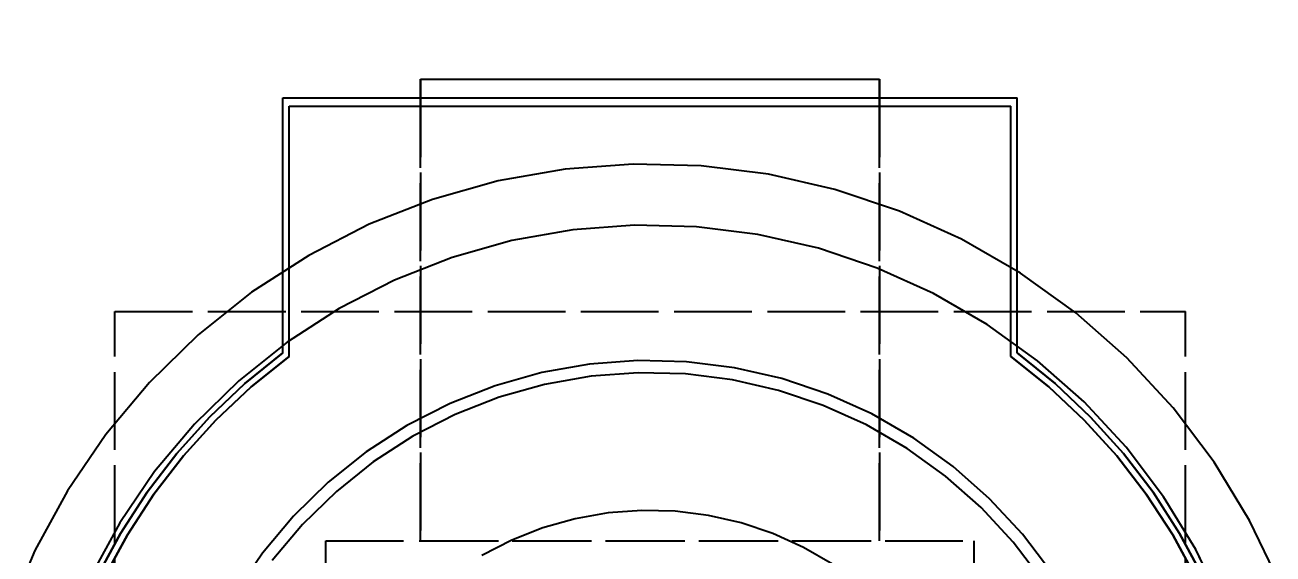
# Model space of a CAD drawing. Header units: millimetres. Extents: x -13 to 234, y -140 to 87.
# Drawn here: x 15.03 to 35.43, y -48.11 to -39.47 of the extents above; entities that cross this region are included whole.
import ezdxf

# ---------------------------------------------------------------- set-up
doc = ezdxf.new("R2010")
doc.units = ezdxf.units.MM
doc.linetypes.add('DASHED', pattern=[1.524, 1.27, -0.254])
for name, color, linetype in [('DIMS', 3, 'CONTINUOUS'), ('HIDDEN', 8, 'DASHED'), ('VISIBLE', 7, 'CONTINUOUS')]:
    doc.layers.add(name, color=color, linetype=linetype)
doc.styles.add('OpenSansCondensed-Light', font='OpenSansCondensed-Light.ttf')
doc.dimstyles.new('EZDXF', dxfattribs={"dimtxt": 0.25, "dimasz": 0.175, "dimexe": 0.375, "dimexo": 0.125, "dimgap": 0.1, "dimtad": 1, "dimlfac": 100, "dimzin": 12, "dimdsep": 46, "dimtxsty": 'OpenSansCondensed-Light', "dimblk": 'ARCHTICK', "dimcen": 2.5, "dimazin": 3, "dimtfac": 0.5, "dimtmove": 2, "dimatfit": 3})

# ---------------------------------------------------------------- blocks, each defined once
blk = doc.blocks.new('_ARCHTICK')
at = {"color": 0, "linetype": 'BYBLOCK', "const_width": 0.15}
blk.add_lwpolyline([(-0.5, -0.5), (0.5, 0.5)], dxfattribs=at)

msp = doc.modelspace()

# ---------------------------------------------------------------- linework, layer by layer
at = {"layer": 'HIDDEN'}
for points in [[(21.5, -40.36), (21.5, -47.9)], [(21.5, -40.36), (29, -40.36)], [(29, -40.36), (29, -47.9)], [(19.25, -44.82513), (19.25, -40.66)], [(19.25, -40.66), (31.25, -40.66)], [(19.35, -44.88798), (19.35, -40.8)], [(19.35, -40.8), (31.15, -40.8)], [(21.5, -47.9), (21.5, -40.66)], [(21.5, -40.66), (29, -40.66)], [(21.5, -40.66), (29, -40.66)], [(29, -47.9), (29, -40.66)], [(31.15, -44.88798), (31.15, -40.8)], [(31.25, -44.82513), (31.25, -40.66)], [(35.53367, -48.56507), (35.05095, -47.56269), (34.47082, -46.61335), (33.79906, -45.72649), (33.04232, -44.91093), (32.20815, -44.17476), (31.30482, -43.52531), (30.34131, -42.96903), (29.32721, -42.51145), (28.27258, -42.15711), (27.18791, -41.90955), (26.08399, -41.77121), (24.97177, -41.74347), (23.86232, -41.82661), (22.76667, -42.0198), (21.69569, -42.32113), (20.66004, -42.72759), (19.67, -43.23516), (18.73542, -43.83877), (17.86559, -44.53244), (17.06914, -45.30927), (16.354, -46.16154), (15.72727, -47.08078), (15.19519, -48.05786), (14.76303, -49.08306)], [(34.6122, -48.9535), (34.17273, -48.04094), (33.64459, -47.17667), (33.03301, -46.36928), (32.34409, -45.62679), (31.58466, -44.95659), (30.76227, -44.36534), (29.8851, -43.8589), (28.96186, -43.44232), (28.00174, -43.11974), (27.01427, -42.89435), (26.00926, -42.76841), (24.9967, -42.74316), (23.98667, -42.81885), (22.98919, -42.99473), (22.01418, -43.26906), (21.07132, -43.6391), (20.17, -44.10118), (19.31916, -44.65071), (18.52727, -45.28222), (17.80219, -45.98944), (17.15113, -46.76535), (16.58056, -47.60222), (16.09616, -48.49174)], [(19.25, -44.70088), (19.25, -43.49013)], [(31.25, -44.70088), (31.25, -43.49013)], [(16.5, -61.65), (16.5, -44.15)], [(16.5, -61.65), (16.5, -44.15)], [(16.5, -44.15), (34, -44.15)], [(16.5, -44.15), (34, -44.15)], [(34, -61.65), (34, -44.15)], [(34, -61.65), (34, -44.15)], [(19.25, -44.82513), (18.62808, -45.32677), (18.04794, -45.87619), (17.51322, -46.46992), (17.02732, -47.10422), (16.59329, -47.77507), (16.21386, -48.47826)], [(34.28614, -48.47826), (33.90671, -47.77507), (33.47268, -47.10422), (32.98678, -46.46992), (32.45206, -45.87619), (31.87192, -45.32677), (31.25, -44.82513)], [(19.35, -44.88798), (18.73173, -45.38238), (18.15472, -45.92437), (17.62262, -46.51051), (17.1388, -47.1371), (16.70633, -47.80017), (16.32794, -48.49552)], [(31.8186, -48.42161), (31.34005, -47.78984), (30.80098, -47.20886), (30.20674, -46.68444), (29.56324, -46.22179), (28.87687, -45.82552), (28.15446, -45.49955), (27.40318, -45.24714), (26.6305, -45.07078), (25.8441, -44.97223), (25.0518, -44.95247), (24.26147, -45.0117), (23.48096, -45.14932), (22.71803, -45.36398), (21.98027, -45.65353), (21.275, -46.0151), (20.60924, -46.44509), (19.9896, -46.93924), (19.42224, -47.49263), (18.9128, -48.09975), (18.46634, -48.75459)], [(31.8186, -48.42161), (31.34005, -47.78984), (30.80098, -47.20886), (30.20674, -46.68444), (29.56324, -46.22179), (28.87687, -45.82552), (28.15446, -45.49955), (27.40318, -45.24714), (26.6305, -45.07078), (25.8441, -44.97223), (25.0518, -44.95247), (24.26147, -45.0117), (23.48096, -45.14932), (22.71803, -45.36398), (21.98027, -45.65353), (21.275, -46.0151), (20.60924, -46.44509), (19.9896, -46.93924), (19.42224, -47.49263), (18.9128, -48.09975), (18.46634, -48.75459)], [(34.17206, -48.49552), (33.79367, -47.80017), (33.3612, -47.1371), (32.87738, -46.51051), (32.34528, -45.92437), (31.76827, -45.38238), (31.15, -44.88798)], [(31.65335, -48.53427), (31.18684, -47.9184), (30.66134, -47.35203), (30.08205, -46.84081), (29.45473, -46.3898), (28.78563, -46.00349), (28.08139, -45.68573), (27.34901, -45.43966), (26.59577, -45.26774), (25.82916, -45.17167), (25.05679, -45.15241), (24.28634, -45.21015), (23.52546, -45.34431), (22.78173, -45.55356), (22.06252, -45.83583), (21.375, -46.1883), (20.72599, -46.60748), (20.12193, -47.0892), (19.56885, -47.62866), (19.07222, -48.22052)], [(31.65335, -48.53427), (31.18684, -47.9184), (30.66134, -47.35203), (30.08205, -46.84081), (29.45473, -46.3898), (28.78563, -46.00349), (28.08139, -45.68573), (27.34901, -45.43966), (26.59577, -45.26774), (25.82916, -45.17167), (25.05679, -45.15241), (24.28634, -45.21015), (23.52546, -45.34431), (22.78173, -45.55356), (22.06252, -45.83583), (21.375, -46.1883), (20.72599, -46.60748), (20.12193, -47.0892), (19.56885, -47.62866), (19.07222, -48.22052)], [(28.234, -48.27986), (27.75916, -48.00571), (27.25938, -47.78019), (26.73962, -47.60557), (26.20506, -47.48356), (25.66102, -47.41538), (25.11288, -47.40171), (24.56611, -47.44268), (24.02613, -47.5379), (23.49832, -47.6864), (22.98792, -47.88672), (22.5, -48.13686)], [(28.234, -48.27986), (27.75916, -48.00571), (27.25938, -47.78019), (26.73962, -47.60557), (26.20506, -47.48356), (25.66102, -47.41538), (25.11288, -47.40171), (24.56611, -47.44268), (24.02613, -47.5379), (23.49832, -47.6864), (22.98792, -47.88672), (22.5, -48.13686)], [(19.95, -51.5), (19.95, -47.9)], [(19.95, -51.5), (19.95, -47.9)], [(19.95, -47.9), (30.55, -47.9)], [(19.95, -47.9), (30.55, -47.9)], [(21.5, -47.9), (29, -47.9)], [(21.5, -47.9), (29, -47.9)], [(30.55, -51.5), (30.55, -47.9)], [(30.55, -51.5), (30.55, -47.9)]]:
    msp.add_lwpolyline(points, dxfattribs=at)
at = {"layer": 'VISIBLE'}
for points in [[(21.5, -40.66), (21.5, -40.36)], [(21.5, -40.36), (29, -40.36)], [(29, -40.66), (29, -40.36)], [(19.25, -43.49013), (19.25, -40.66)], [(19.25, -40.66), (31.25, -40.66)], [(19.35, -44.88798), (19.35, -40.8)], [(19.35, -40.8), (31.15, -40.8)], [(31.15, -44.88798), (31.15, -40.8)], [(31.25, -43.49013), (31.25, -40.66)], [(35.53367, -48.56507), (35.05095, -47.56269), (34.47082, -46.61335), (33.79906, -45.72649), (33.04232, -44.91093), (32.20815, -44.17476), (31.30482, -43.52531), (30.34131, -42.96903), (29.32721, -42.51145), (28.27258, -42.15711), (27.18791, -41.90955), (26.08399, -41.77121), (24.97177, -41.74347), (23.86232, -41.82661), (22.76667, -42.0198), (21.69569, -42.32113), (20.66004, -42.72759), (19.67, -43.23516), (18.73542, -43.83877), (17.86559, -44.53244), (17.06914, -45.30927), (16.354, -46.16154), (15.72727, -47.08078), (15.19519, -48.05786), (14.76303, -49.08306)], [(34.6122, -48.9535), (34.17273, -48.04094), (33.64459, -47.17667), (33.03301, -46.36928), (32.34409, -45.62679), (31.58466, -44.95659), (30.76227, -44.36534), (29.8851, -43.8589), (28.96186, -43.44232), (28.00174, -43.11974), (27.01427, -42.89435), (26.00926, -42.76841), (24.9967, -42.74316), (23.98667, -42.81885), (22.98919, -42.99473), (22.01418, -43.26906), (21.07132, -43.6391), (20.17, -44.10118), (19.31916, -44.65071), (18.52727, -45.28222), (17.80219, -45.98944), (17.15113, -46.76535), (16.58056, -47.60222), (16.09616, -48.49174)], [(16.21386, -48.47826), (16.59329, -47.77507), (17.02732, -47.10422), (17.51322, -46.46992), (18.04794, -45.87619), (18.62808, -45.32677), (19.25, -44.82513)], [(19.25, -44.82513), (19.25, -44.70088)], [(31.25, -44.82513), (31.25, -44.70088)], [(31.25, -44.82513), (31.87192, -45.32677), (32.45206, -45.87619), (32.98678, -46.46992), (33.47268, -47.10422), (33.90671, -47.77507), (34.28614, -48.47826)], [(16.32794, -48.49552), (16.70633, -47.80017), (17.1388, -47.1371), (17.62262, -46.51051), (18.15472, -45.92437), (18.73173, -45.38238), (19.35, -44.88798)], [(31.15, -44.88798), (31.76827, -45.38238), (32.34528, -45.92437), (32.87738, -46.51051), (33.3612, -47.1371), (33.79367, -47.80017), (34.17206, -48.49552)]]:
    msp.add_lwpolyline(points, dxfattribs=at)

# ---------------------------------------------------------------- dimensions: what is measured, and where the dimension line sits
at = {"layer": 'DIMS'}
for base, p1, p2 in [((14.09, -20.775), (14.09, -52.9), (36.41, -52.9)), ((6.125, -28.775), (6.125, -52.9), (44.375, -52.9))]:
    msp.add_linear_dim(base=base, p1=p1, p2=p2, dimstyle='EZDXF', override={"dimtxt": 1.6, "dimasz": 1, "dimexe": 0.6, "dimexo": 0.5, "dimdec": 2}, dxfattribs=at).render()

doc.saveas('drawing.dxf')
